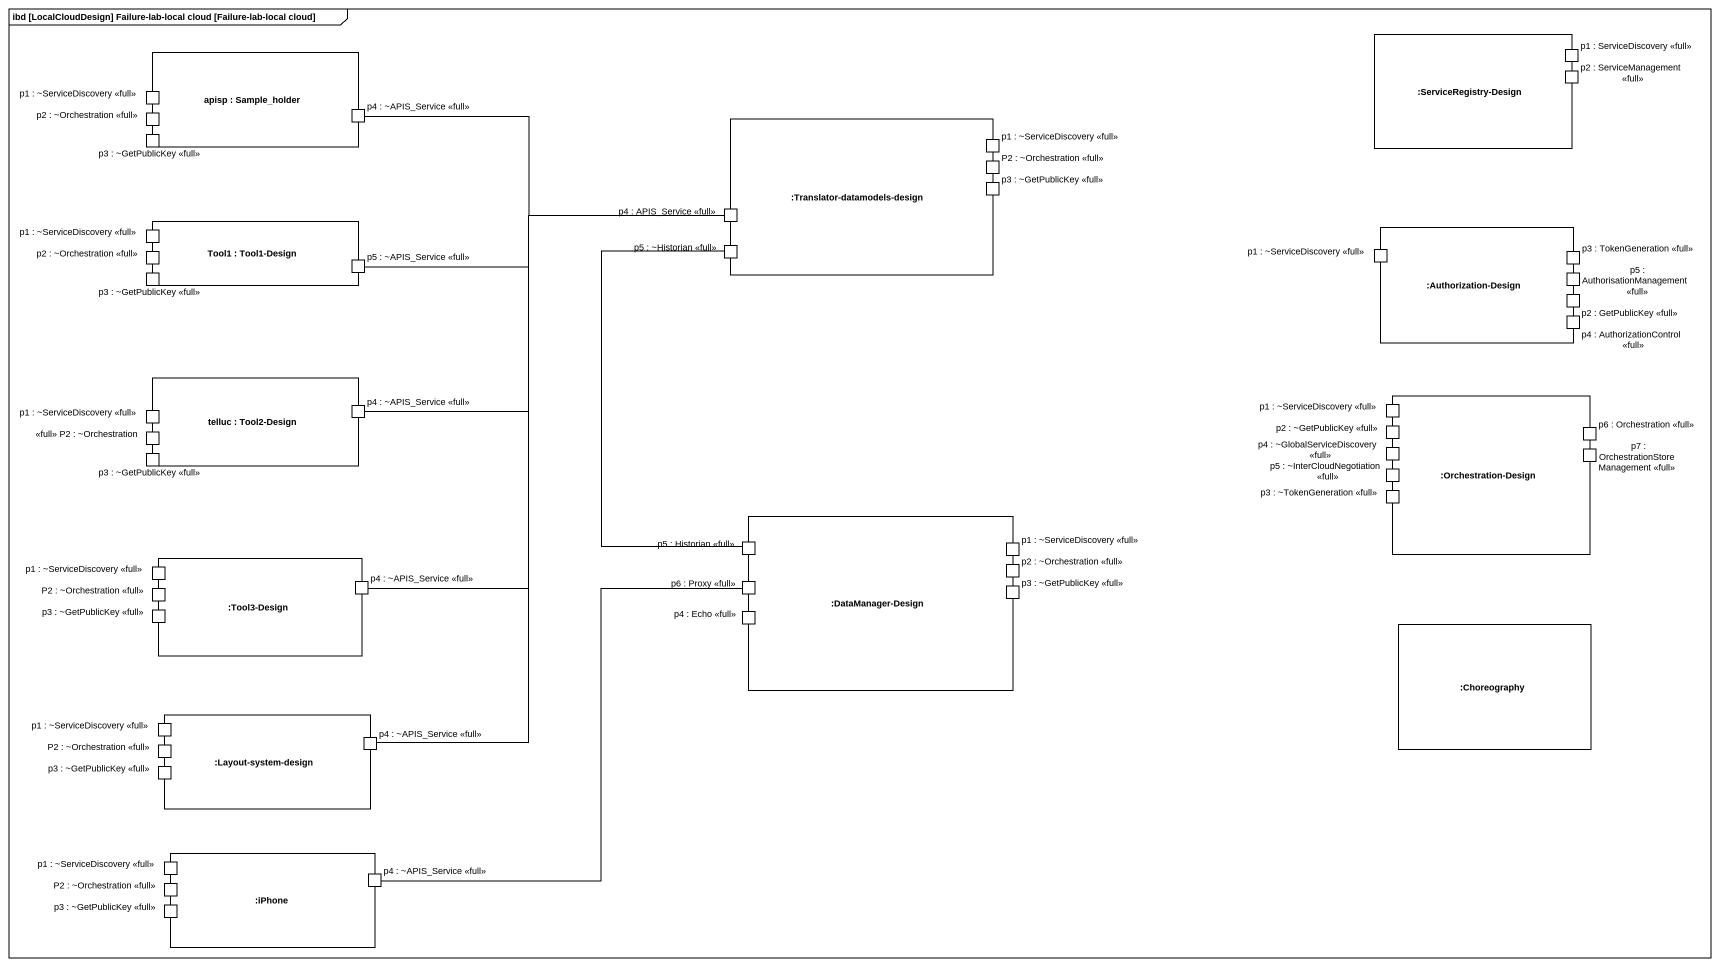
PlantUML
@startuml
mainframe ibd [LocalCloudDesign] Failure-lab-local cloud [Failure-lab-local cloud]
rectangle ":ServiceRegistry-Design" as ServiceRegistry_Design {
  port "p1 : ServiceDiscovery <<full>>" as p1_ServiceDiscovery_full
  port "p2 : ServiceManagement <<full>>" as p2_ServiceManagement_full
}
rectangle "apisp : Sample_holder" as apisp {
  port "p1 : ~ServiceDiscovery <<full>>" as p1_ServiceDiscovery_full_2
  port "p4 : ~APIS_Service <<full>>" as p4_APIS_Service_full
  port "p2 : ~Orchestration <<full>>" as p2_Orchestration_full
  port "p3 : ~GetPublicKey <<full>>" as p3_GetPublicKey_full
}
rectangle ":Translator-datamodels-design" as Translator_datamodels_design {
  port "p1 : ~ServiceDiscovery <<full>>" as p1_ServiceDiscovery_full_3
  port "P2 : ~Orchestration <<full>>" as P2_Orchestration_full
  port "p3 : ~GetPublicKey <<full>>" as p3_GetPublicKey_full_2
  port "p4 : APIS_Service <<full>>" as p4_APIS_Service_full_2
  port "p5 : ~Historian <<full>>" as p5_Historian_full
}
rectangle "Tool1 : Tool1-Design" as Tool1 {
  port "p1 : ~ServiceDiscovery <<full>>" as p1_ServiceDiscovery_full_4
  port "p2 : ~Orchestration <<full>>" as p2_Orchestration_full_2
  port "p5 : ~APIS_Service <<full>>" as p5_APIS_Service_full
  port "p3 : ~GetPublicKey <<full>>" as p3_GetPublicKey_full_3
}
rectangle ":Authorization-Design" as Authorization_Design {
  port "p1 : ~ServiceDiscovery <<full>>" as p1_ServiceDiscovery_full_5
  port "p3 : TokenGeneration <<full>>" as p3_TokenGeneration_full
  port "p5 : AuthorisationManagement <<full>>" as p5_AuthorisationManagement
  port "p2 : GetPublicKey <<full>>" as p2_GetPublicKey_full
  port "p4 : AuthorizationControl <<full>>" as p4_AuthorizationControl_full
}
rectangle "telluc : Tool2-Design" as telluc {
  port "p1 : ~ServiceDiscovery <<full>>" as p1_ServiceDiscovery_full_6
  port "p4 : ~APIS_Service <<full>>" as p4_APIS_Service_full_3
  port "<<full>> P2 : ~Orchestration" as full_P2_Orchestration
  port "p3 : ~GetPublicKey <<full>>" as p3_GetPublicKey_full_4
}
rectangle ":Orchestration-Design" as Orchestration_Design {
  port "p1 : ~ServiceDiscovery <<full>>" as p1_ServiceDiscovery_full_7
  port "p2 : ~GetPublicKey <<full>>" as p2_GetPublicKey_full_2
  port "p4 : ~GlobalServiceDiscovery <<full>>" as p4_GlobalServiceDiscovery
  port "p6 : Orchestration <<full>>" as p6_Orchestration_full
  port "p7 : OrchestrationStoreManagement <<full>>" as p7_OrchestrationStoreManagem
  port "p5 : ~InterCloudNegotiation <<full>>" as p5_InterCloudNegotiation
  port "p3 : ~TokenGeneration <<full>>" as p3_TokenGeneration_full_2
}
rectangle ":DataManager-Design" as DataManager_Design {
  port "p5 : Historian <<full>>" as p5_Historian_full_2
  port "p1 : ~ServiceDiscovery <<full>>" as p1_ServiceDiscovery_full_9
  port "p2 : ~Orchestration <<full>>" as p2_Orchestration_full_3
  port "p6 : Proxy <<full>>" as p6_Proxy_full
  port "p4 : Echo <<full>>" as p4_Echo_full
  port "p3 : ~GetPublicKey <<full>>" as p3_GetPublicKey_full_6
}
rectangle ":Tool3-Design" as Tool3_Design {
  port "p1 : ~ServiceDiscovery <<full>>" as p1_ServiceDiscovery_full_8
  port "P2 : ~Orchestration <<full>>" as P2_Orchestration_full_2
  port "p3 : ~GetPublicKey <<full>>" as p3_GetPublicKey_full_5
  port "p4 : ~APIS_Service <<full>>" as p4_APIS_Service_full_4
}
rectangle ":Choreography" as Choreography
rectangle ":Layout-system-design" as Layout_system_design {
  port "p1 : ~ServiceDiscovery <<full>>" as p1_ServiceDiscovery_full_10
  port "P2 : ~Orchestration <<full>>" as P2_Orchestration_full_3
  port "p3 : ~GetPublicKey <<full>>" as p3_GetPublicKey_full_7
  port "p4 : ~APIS_Service <<full>>" as p4_APIS_Service_full_5
}
rectangle ":iPhone" as iPhone {
  port "p1 : ~ServiceDiscovery <<full>>" as p1_ServiceDiscovery_full_11
  port "P2 : ~Orchestration <<full>>" as P2_Orchestration_full_4
  port "p4 : ~APIS_Service <<full>>" as p4_APIS_Service_full_6
  port "p3 : ~GetPublicKey <<full>>" as p3_GetPublicKey_full_8
}
p4_APIS_Service_full -right- p4_APIS_Service_full_2
p5_APIS_Service_full -right- p4_APIS_Service_full_2
p5_Historian_full -- p5_Historian_full_2
p4_APIS_Service_full_3 -right- p4_APIS_Service_full_2
p4_APIS_Service_full_4 -up- p4_APIS_Service_full_2
p4_APIS_Service_full_5 -up- p4_APIS_Service_full_2
p4_APIS_Service_full_6 -up- p6_Proxy_full
@enduml
